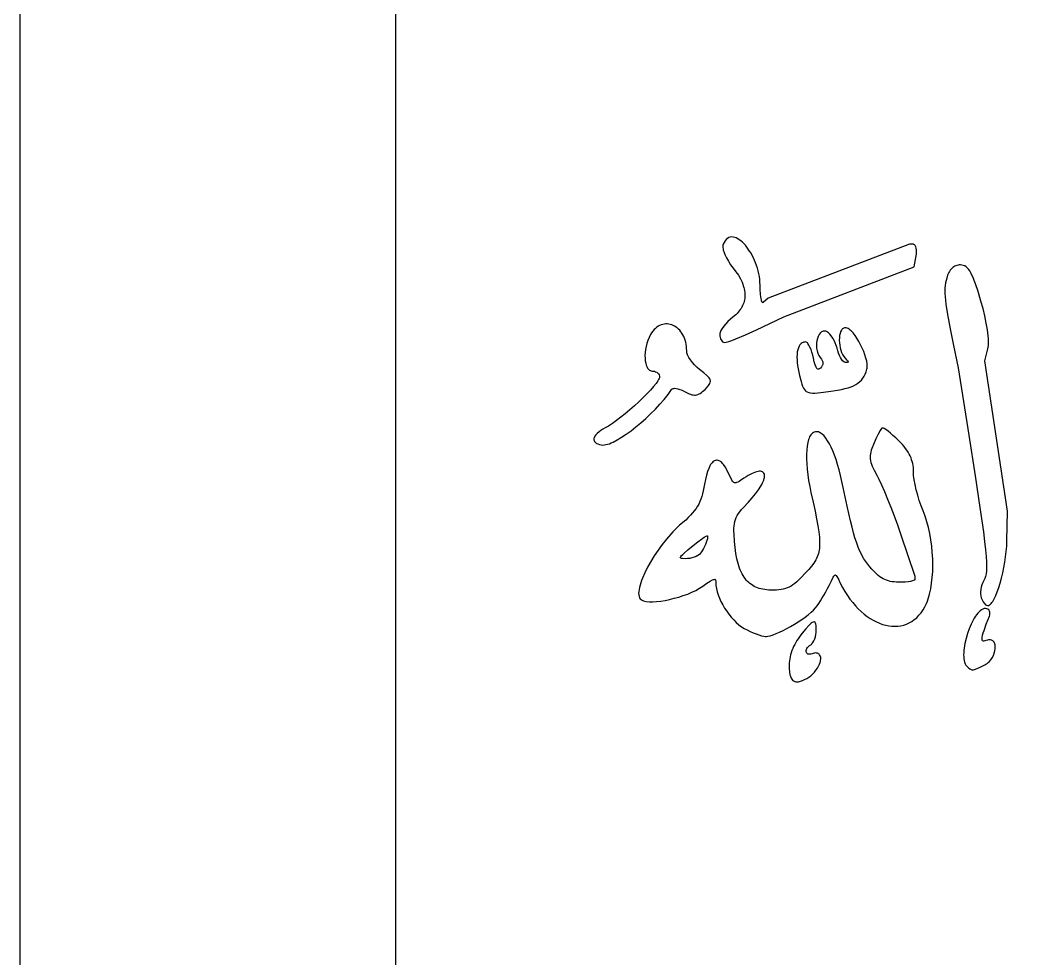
# Model space of a CAD drawing. Extents: x -592 to 638, y 287 to 852.
# Drawn here: x -591.9 to -485.1, y 469.6 to 569.6 of the extents above; entities that cross this region are included whole.
import ezdxf

# ---------------------------------------------------------------- set-up
doc = ezdxf.new("R2010")
doc.units = 0
doc.layers.add('COUCHE_1', color=18, linetype='CONTINUOUS')
doc.layers.add('LAYER_1', color=174, linetype='CONTINUOUS')

msp = doc.modelspace()

# ---------------------------------------------------------------- linework, layer by layer
at = {"layer": 'COUCHE_1'}
for points in [[(-591.86, 287.13), (638.14, 287.13), (638.14, 852.13), (-591.86, 852.13)], [(-496.71, 545.74), (-497.13, 545.75), (-512.17, 540), (-512.69, 539.55), (-512.73, 539.53), (-512.74, 539.52), (-512.75, 539.52), (-512.77, 539.53), (-512.8, 539.57), (-512.84, 539.63), (-512.87, 539.71), (-512.9, 539.82), (-512.96, 540.1), (-513, 540.45), (-513.03, 540.88), (-513.04, 541.39), (-513.05, 541.69), (-513.07, 542), (-513.11, 542.3), (-513.17, 542.6), (-513.24, 542.9), (-513.32, 543.19), (-513.41, 543.48), (-513.51, 543.76), (-513.62, 544.03), (-513.74, 544.3), (-513.87, 544.55), (-514, 544.79), (-514.15, 545.02), (-514.29, 545.24), (-514.45, 545.45), (-514.6, 545.64), (-514.76, 545.81), (-514.92, 545.97), (-515.08, 546.11), (-515.25, 546.23), (-515.41, 546.34), (-515.57, 546.42), (-515.74, 546.48), (-515.9, 546.51), (-516.06, 546.52), (-516.22, 546.5), (-516.37, 546.45), (-516.51, 546.37), (-516.64, 546.26), (-516.76, 546.12), (-516.87, 545.95), (-516.96, 545.75), (-516.99, 545.65), (-517, 545.53), (-517, 545.4), (-516.98, 545.26), (-516.95, 545.12), (-516.91, 544.96), (-516.78, 544.64), (-516.62, 544.29), (-516.41, 543.93), (-516.18, 543.57), (-515.91, 543.21), (-515.61, 542.82), (-515.35, 542.44), (-515.13, 542.06), (-514.96, 541.69), (-514.88, 541.51), (-514.82, 541.33), (-514.77, 541.15), (-514.72, 540.98), (-514.69, 540.8), (-514.67, 540.63), (-514.65, 540.47), (-514.65, 540.3), (-514.66, 540.14), (-514.67, 539.97), (-514.7, 539.82), (-514.73, 539.66), (-514.78, 539.51), (-514.83, 539.36), (-514.9, 539.21), (-514.97, 539.06), (-515.05, 538.92), (-515.15, 538.78), (-515.25, 538.64), (-515.37, 538.51), (-515.49, 538.37), (-515.63, 538.24), (-515.77, 538.12), (-515.93, 537.99), (-516.2, 537.77), (-516.46, 537.53), (-516.69, 537.28), (-516.89, 537.03), (-517.07, 536.79), (-517.2, 536.56), (-517.25, 536.45), (-517.28, 536.34), (-517.31, 536.24), (-517.32, 536.14), (-517.31, 535.98), (-517.29, 535.82), (-517.24, 535.68), (-517.19, 535.55), (-517.11, 535.45), (-517.03, 535.36), (-516.92, 535.3), (-516.8, 535.27), (-516.63, 535.3), (-516.37, 535.39), (-516.03, 535.51), (-515.6, 535.68), (-514.59, 536.11), (-513.42, 536.64), (-510.52, 538), (-496.61, 543.34), (-496.41, 544.51), (-496.38, 544.74), (-496.37, 544.96), (-496.38, 545.15), (-496.4, 545.33), (-496.44, 545.48), (-496.5, 545.61), (-496.54, 545.66), (-496.59, 545.7), (-496.65, 545.73)], [(-491.94, 532.57), (-490.81, 525.4), (-490.13, 521.08), (-489.62, 517.69), (-489.42, 516.3), (-489.25, 515.11), (-489.12, 514.08), (-489.03, 513.21), (-488.96, 512.48), (-488.92, 511.87), (-488.91, 511.37), (-488.92, 510.96), (-488.96, 510.63), (-489.02, 510.36), (-489.1, 510.13), (-489.2, 509.93), (-489.31, 509.71), (-489.4, 509.47), (-489.47, 509.22), (-489.52, 508.97), (-489.55, 508.73), (-489.55, 508.5), (-489.53, 508.29), (-489.48, 508.1), (-489.42, 507.94), (-489.35, 507.79), (-489.27, 507.65), (-489.18, 507.53), (-489.1, 507.43), (-489.01, 507.35), (-488.91, 507.29), (-488.81, 507.27), (-488.7, 507.28), (-488.61, 507.32), (-488.52, 507.39), (-488.43, 507.47), (-488.34, 507.57), (-488.26, 507.69), (-488.09, 507.98), (-487.93, 508.32), (-487.77, 508.72), (-487.61, 509.17), (-487.46, 509.66), (-487.32, 510.18), (-487.19, 510.73), (-487.07, 511.3), (-486.97, 511.87), (-486.88, 512.45), (-486.82, 513.03), (-486.77, 513.6), (-486.75, 514.15), (-486.7, 517.3), (-489.1, 533.34), (-488.76, 534.61), (-488.73, 534.77), (-488.71, 534.97), (-488.7, 535.19), (-488.7, 535.44), (-488.72, 535.71), (-488.74, 536), (-488.82, 536.64), (-488.94, 537.35), (-489.1, 538.11), (-489.29, 538.9), (-489.51, 539.7), (-489.81, 540.71), (-490.09, 541.53), (-490.22, 541.88), (-490.34, 542.19), (-490.47, 542.46), (-490.59, 542.7), (-490.71, 542.9), (-490.84, 543.08), (-490.97, 543.22), (-491.1, 543.34), (-491.24, 543.43), (-491.39, 543.49), (-491.54, 543.53), (-491.7, 543.54), (-491.83, 543.54), (-491.95, 543.52), (-492.07, 543.49), (-492.19, 543.45), (-492.3, 543.4), (-492.41, 543.33), (-492.51, 543.26), (-492.61, 543.17), (-492.7, 543.08), (-492.78, 542.97), (-492.86, 542.85), (-492.94, 542.73), (-493, 542.59), (-493.06, 542.45), (-493.16, 542.14), (-493.23, 541.88), (-493.28, 541.63), (-493.32, 541.37), (-493.34, 541.1), (-493.35, 540.81), (-493.35, 540.5), (-493.33, 540.16), (-493.3, 539.79), (-493.25, 539.37), (-493.19, 538.92), (-493.01, 537.86), (-492.76, 536.55), (-492.43, 534.96)], [(-529.17, 526.38), (-529.54, 526.18), (-529.77, 526.04), (-529.99, 525.9), (-530.19, 525.75), (-530.37, 525.59), (-530.52, 525.44), (-530.64, 525.29), (-530.71, 525.14), (-530.74, 525.06), (-530.75, 524.99), (-530.74, 524.92), (-530.72, 524.85), (-530.66, 524.73), (-530.57, 524.63), (-530.45, 524.54), (-530.3, 524.47), (-530.14, 524.41), (-529.97, 524.38), (-529.78, 524.36), (-529.62, 524.37), (-529.46, 524.4), (-529.28, 524.44), (-529.09, 524.5), (-528.9, 524.58), (-528.69, 524.67), (-528.25, 524.9), (-527.78, 525.18), (-527.29, 525.51), (-526.78, 525.88), (-526.26, 526.29), (-525.73, 526.73), (-525.21, 527.19), (-524.69, 527.68), (-524.19, 528.19), (-523.71, 528.7), (-523.26, 529.22), (-522.84, 529.74), (-522.47, 530.26), (-522.43, 530.3), (-522.39, 530.33), (-522.35, 530.35), (-522.29, 530.37), (-522.23, 530.39), (-522.16, 530.4), (-521.99, 530.39), (-521.79, 530.35), (-521.57, 530.29), (-521.33, 530.19), (-521.08, 530.06), (-520.74, 529.88), (-520.58, 529.81), (-520.43, 529.76), (-520.29, 529.72), (-520.16, 529.69), (-520.03, 529.68), (-519.9, 529.68), (-519.77, 529.71), (-519.65, 529.74), (-519.53, 529.8), (-519.41, 529.86), (-519.29, 529.95), (-519.16, 530.05), (-518.9, 530.29), (-518.63, 530.56), (-518.53, 530.69), (-518.44, 530.81), (-518.38, 530.92), (-518.34, 531.04), (-518.33, 531.16), (-518.35, 531.29), (-518.4, 531.4), (-518.47, 531.52), (-518.57, 531.64), (-518.7, 531.77), (-519.03, 532.05), (-519.47, 532.4), (-519.75, 532.63), (-520.02, 532.89), (-520.25, 533.16), (-520.46, 533.43), (-520.63, 533.7), (-520.76, 533.96), (-520.8, 534.08), (-520.83, 534.19), (-520.85, 534.29), (-520.85, 534.39), (-520.86, 534.63), (-520.88, 534.87), (-520.91, 535.1), (-520.95, 535.33), (-521.01, 535.54), (-521.08, 535.74), (-521.16, 535.93), (-521.26, 536.11), (-521.36, 536.28), (-521.47, 536.43), (-521.59, 536.58), (-521.71, 536.71), (-521.85, 536.83), (-521.99, 536.93), (-522.14, 537.02), (-522.29, 537.1), (-522.44, 537.16), (-522.6, 537.21), (-522.76, 537.24), (-522.92, 537.26), (-523.09, 537.26), (-523.25, 537.25), (-523.41, 537.21), (-523.58, 537.16), (-523.74, 537.1), (-523.89, 537.01), (-524.04, 536.91), (-524.19, 536.79), (-524.33, 536.65), (-524.46, 536.49), (-524.59, 536.31), (-524.7, 536.12), (-524.86, 535.82), (-524.99, 535.5), (-525.09, 535.18), (-525.18, 534.86), (-525.24, 534.54), (-525.28, 534.22), (-525.3, 533.91), (-525.29, 533.62), (-525.27, 533.34), (-525.22, 533.09), (-525.15, 532.85), (-525.06, 532.65), (-525.01, 532.56), (-524.94, 532.48), (-524.88, 532.4), (-524.8, 532.34), (-524.72, 532.29), (-524.63, 532.25), (-524.53, 532.23), (-524.44, 532.22), (-524.29, 532.21), (-524.16, 532.17), (-524.04, 532.11), (-523.94, 532.03), (-523.86, 531.93), (-523.8, 531.82), (-523.76, 531.71), (-523.75, 531.58), (-523.76, 531.52), (-523.79, 531.44), (-523.84, 531.33), (-523.91, 531.21), (-524.12, 530.92), (-524.39, 530.59), (-524.71, 530.21), (-525.09, 529.81), (-525.51, 529.39), (-525.96, 528.96), (-526.42, 528.53), (-526.9, 528.11), (-527.39, 527.7), (-527.87, 527.31), (-528.33, 526.96), (-528.77, 526.65)], [(-508.99, 532.48), (-508.92, 532.13), (-508.84, 531.76), (-508.66, 531.11), (-508.58, 530.85), (-508.5, 530.62), (-508.41, 530.43), (-508.31, 530.26), (-508.18, 530.13), (-508.11, 530.07), (-508.03, 530.03), (-507.86, 529.96), (-507.67, 529.91), (-507.45, 529.9), (-507.19, 529.9), (-506.9, 529.92), (-506.56, 529.95), (-505.74, 530.06), (-505.24, 530.13), (-504.79, 530.2), (-504.37, 530.28), (-504, 530.37), (-503.66, 530.46), (-503.35, 530.57), (-503.07, 530.68), (-502.83, 530.81), (-502.61, 530.95), (-502.41, 531.11), (-502.24, 531.28), (-502.09, 531.47), (-501.96, 531.68), (-501.85, 531.91), (-501.75, 532.16), (-501.67, 532.43), (-501.64, 532.55), (-501.63, 532.68), (-501.63, 532.82), (-501.64, 532.96), (-501.68, 533.28), (-501.76, 533.61), (-501.87, 533.97), (-502, 534.33), (-502.16, 534.69), (-502.33, 535.05), (-502.52, 535.4), (-502.72, 535.73), (-502.92, 536.03), (-503.13, 536.3), (-503.33, 536.52), (-503.44, 536.61), (-503.54, 536.69), (-503.64, 536.76), (-503.75, 536.81), (-503.85, 536.84), (-503.95, 536.86), (-504.04, 536.85), (-504.12, 536.82), (-504.2, 536.79), (-504.27, 536.73), (-504.33, 536.67), (-504.38, 536.6), (-504.46, 536.43), (-504.52, 536.23), (-504.57, 536.01), (-504.59, 535.77), (-504.6, 535.52), (-504.58, 535.25), (-504.55, 534.99), (-504.5, 534.72), (-504.44, 534.47), (-504.35, 534.22), (-504.25, 533.99), (-504.12, 533.79), (-503.98, 533.62), (-503.83, 533.45), (-503.72, 533.32), (-503.66, 533.22), (-503.65, 533.19), (-503.65, 533.18), (-503.65, 533.18), (-503.67, 533.17), (-503.76, 533.15), (-503.9, 533.15), (-503.95, 533.15), (-504, 533.17), (-504.06, 533.19), (-504.11, 533.23), (-504.24, 533.34), (-504.36, 533.5), (-504.47, 533.68), (-504.58, 533.89), (-504.67, 534.13), (-504.74, 534.39), (-504.82, 534.67), (-504.92, 534.95), (-505.03, 535.23), (-505.16, 535.5), (-505.3, 535.75), (-505.45, 535.98), (-505.6, 536.17), (-505.75, 536.32), (-505.84, 536.39), (-505.93, 536.45), (-506.03, 536.48), (-506.12, 536.5), (-506.22, 536.5), (-506.31, 536.48), (-506.4, 536.45), (-506.48, 536.41), (-506.55, 536.35), (-506.62, 536.28), (-506.74, 536.12), (-506.84, 535.92), (-506.92, 535.7), (-506.98, 535.46), (-507.01, 535.2), (-507.02, 534.94), (-507.01, 534.67), (-506.96, 534.41), (-506.89, 534.15), (-506.84, 534.03), (-506.78, 533.91), (-506.71, 533.8), (-506.64, 533.7), (-506.51, 533.52), (-506.42, 533.36), (-506.36, 533.21), (-506.35, 533.14), (-506.35, 533.07), (-506.35, 533.01), (-506.36, 532.95), (-506.38, 532.88), (-506.41, 532.82), (-506.49, 532.69), (-506.61, 532.56), (-506.68, 532.5), (-506.74, 532.46), (-506.79, 532.44), (-506.83, 532.43), (-506.86, 532.43), (-506.9, 532.45), (-506.94, 532.47), (-506.98, 532.52), (-507.03, 532.58), (-507.07, 532.67), (-507.17, 532.9), (-507.26, 533.21), (-507.35, 533.6), (-507.43, 533.94), (-507.51, 534.25), (-507.61, 534.54), (-507.72, 534.79), (-507.83, 535), (-507.94, 535.16), (-508, 535.23), (-508.06, 535.28), (-508.13, 535.32), (-508.2, 535.34), (-508.3, 535.33), (-508.38, 535.32), (-508.46, 535.29), (-508.54, 535.26), (-508.67, 535.17), (-508.79, 535.04), (-508.88, 534.88), (-508.96, 534.7), (-509.02, 534.5), (-509.07, 534.27), (-509.1, 534.02), (-509.11, 533.74), (-509.1, 533.45), (-509.08, 533.15), (-509.05, 532.82)], [(-520.96, 516.37), (-521.6, 515.81), (-521.83, 515.6), (-522.07, 515.37), (-522.31, 515.13), (-522.55, 514.88), (-523.01, 514.34), (-523.46, 513.77), (-523.89, 513.17), (-524.3, 512.56), (-524.67, 511.95), (-525.01, 511.35), (-525.3, 510.76), (-525.55, 510.19), (-525.65, 509.93), (-525.74, 509.67), (-525.82, 509.42), (-525.88, 509.19), (-525.93, 508.97), (-525.96, 508.76), (-525.97, 508.57), (-525.96, 508.4), (-525.93, 508.24), (-525.88, 508.1), (-525.8, 507.98), (-525.69, 507.89), (-525.58, 507.83), (-525.45, 507.78), (-525.32, 507.74), (-525.16, 507.71), (-524.83, 507.67), (-524.46, 507.67), (-524.05, 507.69), (-523.61, 507.74), (-523.14, 507.81), (-522.67, 507.91), (-522.18, 508.03), (-521.69, 508.16), (-521.21, 508.32), (-520.74, 508.49), (-520.29, 508.68), (-519.87, 508.88), (-519.48, 509.1), (-519.14, 509.33), (-518.7, 509.63), (-518.36, 509.85), (-518.09, 509.99), (-517.99, 510.03), (-517.92, 510.05), (-517.86, 510.06), (-517.83, 510.05), (-517.81, 510.04), (-517.79, 510.01), (-517.77, 509.97), (-517.76, 509.9), (-517.75, 509.68), (-517.74, 509.38), (-517.69, 509.07), (-517.61, 508.73), (-517.5, 508.39), (-517.36, 508.04), (-517.2, 507.69), (-517.01, 507.34), (-516.81, 507), (-516.59, 506.66), (-516.35, 506.33), (-516.1, 506.02), (-515.84, 505.73), (-515.57, 505.46), (-515.29, 505.22), (-515.01, 505), (-514.73, 504.83), (-514.42, 504.66), (-514.1, 504.5), (-513.78, 504.36), (-513.46, 504.24), (-513.16, 504.13), (-512.89, 504.05), (-512.65, 503.99), (-512.45, 503.97), (-512.34, 503.97), (-512.22, 503.99), (-511.95, 504.04), (-511.65, 504.14), (-511.31, 504.27), (-510.95, 504.42), (-510.57, 504.61), (-510.18, 504.81), (-509.78, 505.04), (-509.38, 505.27), (-508.98, 505.52), (-508.6, 505.77), (-508.24, 506.03), (-507.91, 506.29), (-507.61, 506.54), (-507.35, 506.78), (-507.14, 507.01), (-506.97, 507.22), (-506.79, 507.47), (-506.6, 507.76), (-506.41, 508.07), (-506.21, 508.4), (-506.02, 508.74), (-505.84, 509.08), (-505.68, 509.41), (-505.44, 509.91), (-505.25, 510.27), (-505.18, 510.39), (-505.11, 510.47), (-505.06, 510.52), (-505.04, 510.53), (-505.02, 510.53), (-504.99, 510.51), (-504.93, 510.46), (-504.87, 510.36), (-504.7, 510.07), (-504.49, 509.65), (-504.25, 509.19), (-504, 508.76), (-503.74, 508.34), (-503.46, 507.95), (-503.17, 507.59), (-502.88, 507.24), (-502.58, 506.92), (-502.27, 506.63), (-501.95, 506.36), (-501.63, 506.11), (-501.3, 505.89), (-500.98, 505.69), (-500.64, 505.52), (-500.31, 505.38), (-499.98, 505.26), (-499.65, 505.17), (-499.32, 505.1), (-498.99, 505.06), (-498.67, 505.05), (-498.35, 505.06), (-498.04, 505.11), (-497.73, 505.18), (-497.44, 505.28), (-497.15, 505.41), (-496.87, 505.57), (-496.61, 505.76), (-496.35, 505.97), (-496.11, 506.22), (-495.89, 506.49), (-495.68, 506.8), (-495.49, 507.13), (-495.32, 507.49), (-495.22, 507.73), (-495.14, 507.97), (-495.06, 508.22), (-494.98, 508.49), (-494.86, 509.05), (-494.76, 509.64), (-494.7, 510.26), (-494.65, 510.9), (-494.64, 511.56), (-494.65, 512.24), (-494.69, 512.91), (-494.75, 513.59), (-494.84, 514.26), (-494.95, 514.93), (-495.09, 515.57), (-495.26, 516.19), (-495.45, 516.79), (-495.56, 517.07), (-495.67, 517.34), (-495.88, 517.88), (-496.08, 518.45), (-496.25, 519.03), (-496.4, 519.6), (-496.53, 520.15), (-496.62, 520.67), (-496.68, 521.13), (-496.69, 521.33), (-496.69, 521.51), (-496.7, 521.73), (-496.71, 521.95), (-496.74, 522.17), (-496.77, 522.38), (-496.82, 522.59), (-496.89, 522.8), (-496.96, 523), (-497.05, 523.2), (-497.16, 523.4), (-497.27, 523.6), (-497.4, 523.8), (-497.54, 524), (-497.7, 524.2), (-497.87, 524.4), (-498.06, 524.6), (-498.26, 524.81), (-498.57, 525.12), (-498.88, 525.39), (-499.16, 525.64), (-499.41, 525.84), (-499.64, 526), (-499.82, 526.11), (-499.9, 526.15), (-499.97, 526.17), (-500.05, 526.17), (-500.12, 526.13), (-500.25, 525.9), (-500.45, 525.52), (-500.69, 525.01), (-500.96, 524.43), (-501.13, 524), (-501.2, 523.81), (-501.25, 523.61), (-501.29, 523.43), (-501.31, 523.25), (-501.32, 523.07), (-501.31, 522.89), (-501.28, 522.7), (-501.23, 522.51), (-501.17, 522.32), (-501.09, 522.11), (-501, 521.9), (-500.88, 521.67), (-500.61, 521.16), (-500.38, 520.72), (-500.1, 520.13), (-499.79, 519.42), (-499.46, 518.61), (-499.11, 517.73), (-498.76, 516.8), (-498.41, 515.85), (-498.08, 514.9), (-496.55, 510.39), (-496.56, 510.02), (-496.56, 510.01), (-496.57, 510), (-496.6, 509.98), (-496.64, 509.95), (-496.8, 509.89), (-497.01, 509.84), (-497.27, 509.79), (-497.57, 509.76), (-497.91, 509.74), (-498.26, 509.74), (-498.51, 509.75), (-498.74, 509.77), (-498.96, 509.8), (-499.17, 509.84), (-499.37, 509.89), (-499.56, 509.95), (-499.74, 510.02), (-499.92, 510.11), (-500.1, 510.21), (-500.27, 510.33), (-500.44, 510.46), (-500.61, 510.6), (-500.79, 510.77), (-500.96, 510.95), (-501.14, 511.15), (-501.33, 511.37), (-501.56, 511.66), (-501.77, 511.95), (-501.97, 512.24), (-502.15, 512.54), (-502.32, 512.86), (-502.48, 513.21), (-502.63, 513.59), (-502.78, 514.01), (-502.93, 514.48), (-503.08, 515.01), (-503.24, 515.61), (-503.4, 516.27), (-503.76, 517.86), (-504.17, 519.83), (-504.31, 520.49), (-504.46, 521.12), (-504.62, 521.72), (-504.78, 522.28), (-504.94, 522.81), (-505.12, 523.29), (-505.29, 523.74), (-505.47, 524.14), (-505.65, 524.5), (-505.84, 524.82), (-506.03, 525.1), (-506.22, 525.33), (-506.42, 525.52), (-506.52, 525.6), (-506.62, 525.66), (-506.72, 525.71), (-506.83, 525.75), (-506.93, 525.77), (-507.04, 525.78), (-507.15, 525.77), (-507.26, 525.74), (-507.36, 525.7), (-507.46, 525.63), (-507.54, 525.55), (-507.62, 525.46), (-507.7, 525.35), (-507.76, 525.23), (-507.82, 525.1), (-507.88, 524.95), (-507.96, 524.62), (-508.03, 524.25), (-508.07, 523.83), (-508.1, 523.37), (-508.1, 522.87), (-508.07, 522.35), (-508.03, 521.79), (-507.96, 521.2), (-507.87, 520.59), (-507.75, 519.96), (-507.62, 519.31), (-507.38, 518.26), (-507.18, 517.33), (-507.01, 516.5), (-506.87, 515.77), (-506.77, 515.12), (-506.71, 514.54), (-506.69, 514.03), (-506.69, 513.8), (-506.7, 513.58), (-506.72, 513.37), (-506.74, 513.17), (-506.78, 512.98), (-506.83, 512.8), (-506.89, 512.62), (-506.95, 512.45), (-507.03, 512.29), (-507.11, 512.12), (-507.32, 511.79), (-507.56, 511.46), (-507.85, 511.11), (-508.18, 510.74), (-508.68, 510.21), (-508.91, 509.99), (-509.12, 509.79), (-509.33, 509.62), (-509.53, 509.47), (-509.73, 509.34), (-509.93, 509.23), (-510.14, 509.14), (-510.34, 509.06), (-510.56, 509.01), (-510.79, 508.96), (-511.03, 508.93), (-511.29, 508.91), (-511.57, 508.9), (-511.88, 508.91), (-512.11, 508.91), (-512.33, 508.93), (-512.54, 508.96), (-512.74, 508.99), (-512.94, 509.03), (-513.13, 509.09), (-513.31, 509.15), (-513.48, 509.22), (-513.65, 509.3), (-513.81, 509.39), (-513.96, 509.49), (-514.11, 509.6), (-514.25, 509.72), (-514.38, 509.84), (-514.51, 509.98), (-514.63, 510.13), (-514.74, 510.29), (-514.85, 510.47), (-514.95, 510.65), (-515.05, 510.84), (-515.14, 511.05), (-515.22, 511.26), (-515.3, 511.49), (-515.37, 511.73), (-515.5, 512.25), (-515.61, 512.81), (-515.7, 513.43), (-515.76, 514.09), (-515.81, 514.85), (-515.82, 515.17), (-515.82, 515.47), (-515.8, 515.74), (-515.77, 515.98), (-515.72, 516.21), (-515.66, 516.43), (-515.57, 516.64), (-515.47, 516.84), (-515.34, 517.05), (-515.19, 517.26), (-515.02, 517.48), (-514.81, 517.72), (-514.31, 518.25), (-513.88, 518.72), (-513.51, 519.17), (-513.2, 519.58), (-512.95, 519.97), (-512.85, 520.15), (-512.76, 520.32), (-512.69, 520.48), (-512.63, 520.63), (-512.59, 520.78), (-512.56, 520.91), (-512.55, 521.04), (-512.56, 521.15), (-512.58, 521.26), (-512.63, 521.36), (-512.69, 521.44), (-512.77, 521.5), (-512.87, 521.54), (-512.98, 521.56), (-513.11, 521.57), (-513.24, 521.55), (-513.38, 521.52), (-513.54, 521.48), (-513.71, 521.41), (-513.89, 521.33), (-514.09, 521.23), (-514.3, 521.12), (-514.52, 520.98), (-514.76, 520.83), (-515.13, 520.58), (-515.28, 520.49), (-515.42, 520.42), (-515.53, 520.37), (-515.63, 520.35), (-515.71, 520.34), (-515.77, 520.35), (-515.83, 520.38), (-515.9, 520.43), (-515.97, 520.51), (-516.04, 520.62), (-516.2, 520.92), (-516.39, 521.34), (-516.57, 521.72), (-516.75, 522.03), (-516.93, 522.29), (-517.02, 522.4), (-517.11, 522.49), (-517.21, 522.57), (-517.3, 522.64), (-517.4, 522.69), (-517.49, 522.72), (-517.59, 522.74), (-517.69, 522.73), (-517.79, 522.72), (-517.88, 522.68), (-517.97, 522.63), (-518.06, 522.56), (-518.14, 522.48), (-518.22, 522.39), (-518.3, 522.28), (-518.37, 522.16), (-518.51, 521.87), (-518.63, 521.53), (-518.75, 521.14), (-518.85, 520.7), (-518.95, 520.2), (-519.01, 519.82), (-519.08, 519.48), (-519.16, 519.17), (-519.25, 518.87), (-519.34, 518.59), (-519.45, 518.33), (-519.57, 518.07), (-519.71, 517.83), (-519.86, 517.59), (-520.04, 517.36), (-520.23, 517.12), (-520.45, 516.88), (-520.69, 516.63)], [(-518.63, 514.49), (-518.65, 514.37), (-518.7, 514.18), (-518.77, 513.97), (-518.85, 513.76), (-518.94, 513.55), (-519.05, 513.34), (-519.16, 513.15), (-519.27, 512.98), (-519.38, 512.83), (-519.5, 512.71), (-519.66, 512.6), (-519.85, 512.5), (-520.06, 512.41), (-520.29, 512.34), (-520.52, 512.29), (-520.76, 512.26), (-520.98, 512.25), (-521.29, 512.28), (-521.4, 512.29), (-521.48, 512.32), (-521.52, 512.34), (-521.52, 512.35), (-521.53, 512.36), (-521.51, 512.41), (-521.47, 512.48), (-521.39, 512.58), (-521.27, 512.7), (-521.12, 512.85), (-520.72, 513.21), (-520.17, 513.66), (-519.68, 514.05), (-519.28, 514.35), (-518.98, 514.55), (-518.86, 514.62), (-518.76, 514.66), (-518.69, 514.68), (-518.65, 514.68), (-518.64, 514.68), (-518.64, 514.67), (-518.63, 514.64), (-518.62, 514.58)], [(-490.47, 500.42), (-490.39, 500.41), (-490.31, 500.42), (-490.2, 500.45), (-489.9, 500.57), (-489.52, 500.74), (-489.1, 500.95), (-488.98, 501.02), (-488.86, 501.09), (-488.75, 501.18), (-488.65, 501.27), (-488.47, 501.48), (-488.31, 501.7), (-488.19, 501.94), (-488.09, 502.18), (-488.02, 502.42), (-487.98, 502.65), (-487.98, 502.88), (-488, 503.08), (-488.03, 503.18), (-488.07, 503.27), (-488.11, 503.35), (-488.17, 503.43), (-488.23, 503.49), (-488.31, 503.55), (-488.4, 503.59), (-488.49, 503.61), (-488.6, 503.62), (-488.71, 503.61), (-488.82, 503.59), (-488.94, 503.55), (-489.08, 503.51), (-489.19, 503.48), (-489.27, 503.48), (-489.32, 503.49), (-489.35, 503.51), (-489.37, 503.56), (-489.39, 503.63), (-489.39, 503.75), (-489.37, 503.91), (-489.33, 504.11), (-489.26, 504.34), (-489.18, 504.62), (-488.94, 505.29), (-488.61, 506.14), (-488.57, 506.29), (-488.55, 506.43), (-488.56, 506.56), (-488.6, 506.68), (-488.67, 506.79), (-488.76, 506.87), (-488.88, 506.92), (-489.02, 506.94), (-489.16, 506.93), (-489.31, 506.88), (-489.44, 506.81), (-489.58, 506.71), (-489.71, 506.59), (-489.84, 506.45), (-489.97, 506.29), (-490.1, 506.12), (-490.22, 505.93), (-490.34, 505.72), (-490.56, 505.27), (-490.76, 504.79), (-490.94, 504.28), (-491.1, 503.76), (-491.22, 503.23), (-491.3, 502.73), (-491.33, 502.48), (-491.35, 502.24), (-491.36, 502.01), (-491.35, 501.8), (-491.34, 501.59), (-491.3, 501.4), (-491.26, 501.22), (-491.2, 501.06), (-491.12, 500.92), (-491.02, 500.8), (-490.86, 500.65), (-490.7, 500.53), (-490.54, 500.44)], [(-509.77, 499.63), (-509.72, 499.52), (-509.65, 499.42), (-509.59, 499.33), (-509.51, 499.26), (-509.42, 499.2), (-509.33, 499.16), (-509.23, 499.13), (-509.12, 499.12), (-508.93, 499.14), (-508.73, 499.19), (-508.51, 499.26), (-508.29, 499.37), (-508.07, 499.49), (-507.85, 499.63), (-507.64, 499.79), (-507.45, 499.96), (-507.25, 500.16), (-507.08, 500.37), (-506.93, 500.59), (-506.81, 500.8), (-506.71, 501), (-506.64, 501.2), (-506.59, 501.39), (-506.57, 501.57), (-506.58, 501.74), (-506.62, 501.89), (-506.69, 502.01), (-506.74, 502.07), (-506.8, 502.12), (-506.86, 502.16), (-506.93, 502.18), (-507.01, 502.2), (-507.1, 502.21), (-507.28, 502.19), (-507.47, 502.13), (-507.62, 502.09), (-507.75, 502.07), (-507.85, 502.08), (-507.94, 502.1), (-508.01, 502.14), (-508.06, 502.19), (-508.1, 502.25), (-508.12, 502.32), (-508.13, 502.4), (-508.12, 502.49), (-508.09, 502.59), (-508.05, 502.69), (-507.98, 502.79), (-507.89, 502.9), (-507.78, 503), (-507.63, 503.09), (-507.57, 503.13), (-507.51, 503.19), (-507.4, 503.33), (-507.3, 503.51), (-507.22, 503.71), (-507.15, 503.93), (-507.1, 504.16), (-507.07, 504.4), (-507.06, 504.65), (-507.06, 505.01), (-507.07, 505.15), (-507.09, 505.27), (-507.12, 505.38), (-507.18, 505.46), (-507.28, 505.51), (-507.38, 505.5), (-507.48, 505.45), (-507.58, 505.38), (-507.7, 505.28), (-507.83, 505.15), (-508.15, 504.79), (-508.56, 504.31), (-508.71, 504.13), (-508.85, 503.93), (-508.99, 503.73), (-509.12, 503.53), (-509.24, 503.32), (-509.35, 503.11), (-509.46, 502.89), (-509.55, 502.67), (-509.64, 502.46), (-509.71, 502.24), (-509.78, 502.02), (-509.83, 501.8), (-509.88, 501.58), (-509.91, 501.37), (-509.93, 501.16), (-509.94, 500.96), (-509.94, 500.55), (-509.91, 500.19), (-509.85, 499.89), (-509.81, 499.75)]]:
    msp.add_lwpolyline(points, close=True, dxfattribs=at)
at = {"layer": 'LAYER_1'}
msp.add_lwpolyline([(-551.86, 812.13), (-551.86, 327.13), (598.14, 327.13), (598.14, 812.13)], close=True, dxfattribs=at)

doc.saveas('drawing.dxf')
